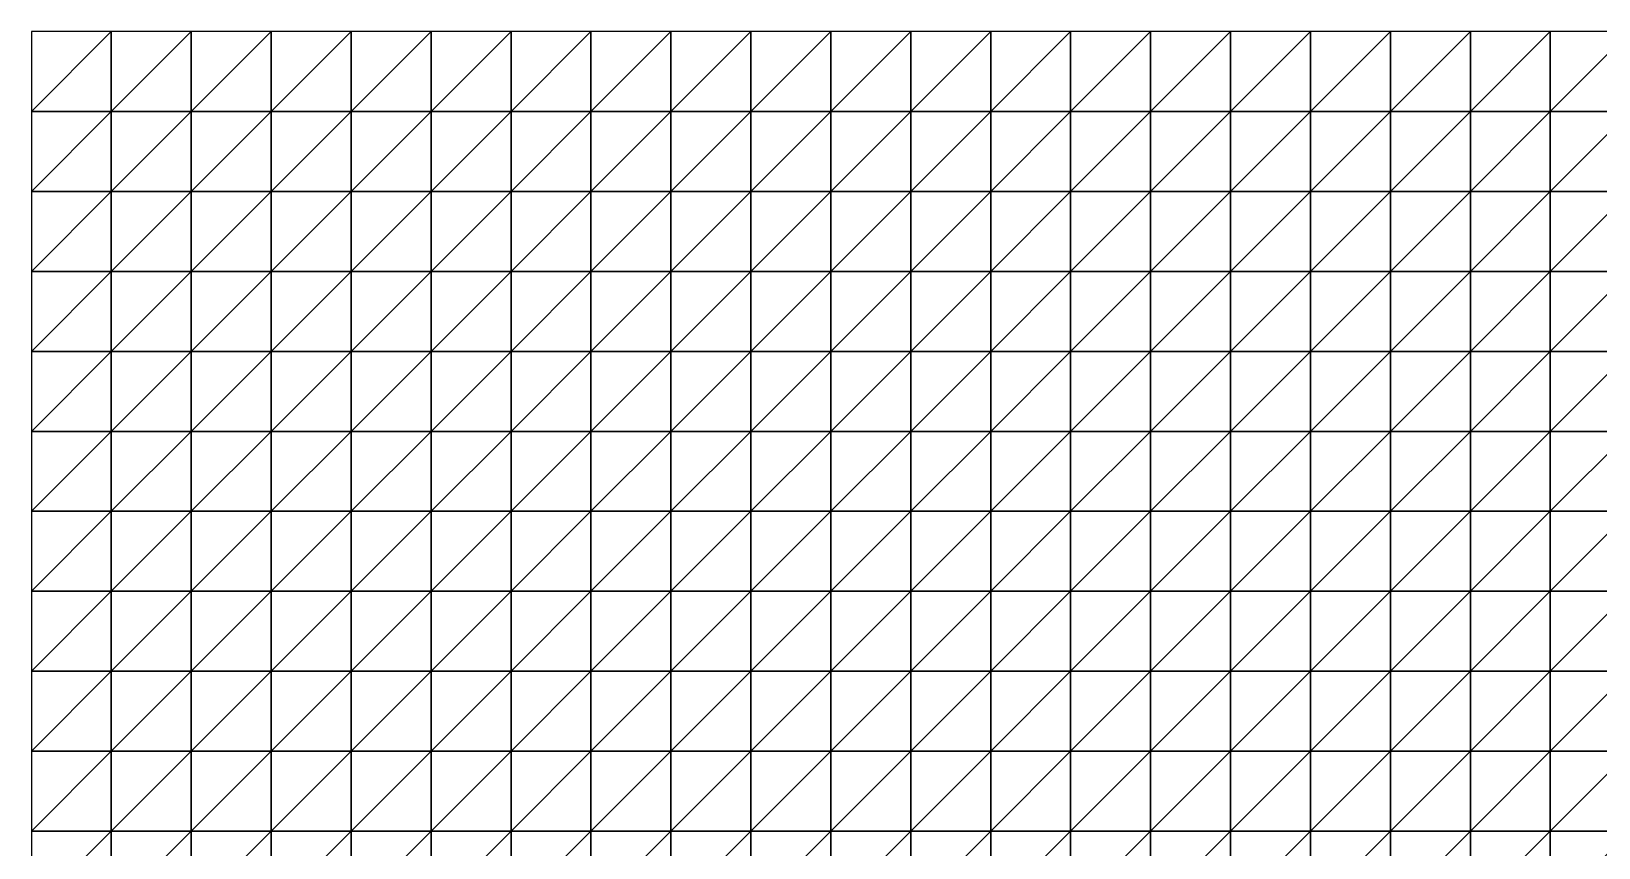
# Model space of a CAD drawing. Header units: metres. Extents: x 351000 to 353000, y 7455000 to 7457000.
# Drawn here: x 351000 to 351490.1, y 7456744.9 to 7457000 of the extents above; entities that cross this region are included whole.
import ezdxf

# ---------------------------------------------------------------- set-up
doc = ezdxf.new("R2010")
doc.units = ezdxf.units.M

msp = doc.modelspace()

# ---------------------------------------------------------------- linework, layer by layer
at = {"layer": 'TOPOGRAPHY'}
for points in [[(351000, 7456975, 1190.9), (351025, 7456975, 1192.73), (351025, 7457000, 1196.46)], [(351000, 7456975, 1190.9), (351025, 7457000, 1196.46), (351000, 7457000, 1193.87)], [(351025, 7456975, 1192.73), (351050, 7456975, 1195.11), (351050, 7457000, 1199.41)], [(351025, 7456975, 1192.73), (351050, 7457000, 1199.41), (351025, 7457000, 1196.46)], [(351050, 7456975, 1195.11), (351075, 7456975, 1197.91), (351075, 7457000, 1202.51)], [(351050, 7456975, 1195.11), (351075, 7457000, 1202.51), (351050, 7457000, 1199.41)], [(351075, 7456975, 1197.91), (351100, 7456975, 1200.98), (351100, 7457000, 1205.57)], [(351075, 7456975, 1197.91), (351100, 7457000, 1205.57), (351075, 7457000, 1202.51)], [(351100, 7456975, 1200.98), (351125, 7456975, 1204.13), (351125, 7457000, 1208.35)], [(351100, 7456975, 1200.98), (351125, 7457000, 1208.35), (351100, 7457000, 1205.57)], [(351125, 7456975, 1204.13), (351150, 7456975, 1207.14), (351150, 7457000, 1210.68)], [(351125, 7456975, 1204.13), (351150, 7457000, 1210.68), (351125, 7457000, 1208.35)], [(351150, 7456975, 1207.14), (351175, 7456975, 1209.83), (351175, 7457000, 1212.42)], [(351150, 7456975, 1207.14), (351175, 7457000, 1212.42), (351150, 7457000, 1210.68)], [(351175, 7456975, 1209.83), (351200, 7456975, 1212.05), (351200, 7457000, 1213.47)], [(351175, 7456975, 1209.83), (351200, 7457000, 1213.47), (351175, 7457000, 1212.42)], [(351200, 7456975, 1212.05), (351225, 7456975, 1213.7), (351225, 7457000, 1213.84)], [(351200, 7456975, 1212.05), (351225, 7457000, 1213.84), (351200, 7457000, 1213.47)], [(351225, 7456975, 1213.7), (351250, 7456975, 1214.73), (351250, 7457000, 1213.6)], [(351225, 7456975, 1213.7), (351250, 7457000, 1213.6), (351225, 7457000, 1213.84)], [(351250, 7456975, 1214.73), (351275, 7456975, 1215.17), (351275, 7457000, 1212.88)], [(351250, 7456975, 1214.73), (351275, 7457000, 1212.88), (351250, 7457000, 1213.6)], [(351275, 7456975, 1215.17), (351300, 7456975, 1215.12), (351300, 7457000, 1211.87)], [(351275, 7456975, 1215.17), (351300, 7457000, 1211.87), (351275, 7457000, 1212.88)], [(351300, 7456975, 1215.12), (351325, 7456975, 1214.73), (351325, 7457000, 1210.81)], [(351300, 7456975, 1215.12), (351325, 7457000, 1210.81), (351300, 7457000, 1211.87)], [(351325, 7456975, 1214.73), (351350, 7456975, 1214.17), (351350, 7457000, 1209.9)], [(351325, 7456975, 1214.73), (351350, 7457000, 1209.9), (351325, 7457000, 1210.81)], [(351350, 7456975, 1214.17), (351375, 7456975, 1213.64), (351375, 7457000, 1209.37)], [(351350, 7456975, 1214.17), (351375, 7457000, 1209.37), (351350, 7457000, 1209.9)], [(351375, 7456975, 1213.64), (351400, 7456975, 1213.32), (351400, 7457000, 1209.39)], [(351375, 7456975, 1213.64), (351400, 7457000, 1209.39), (351375, 7457000, 1209.37)], [(351400, 7456975, 1213.32), (351425, 7456975, 1213.35), (351425, 7457000, 1210.04)], [(351400, 7456975, 1213.32), (351425, 7457000, 1210.04), (351400, 7457000, 1209.39)], [(351425, 7456975, 1213.35), (351450, 7456975, 1213.85), (351450, 7457000, 1211.36)], [(351425, 7456975, 1213.35), (351450, 7457000, 1211.36), (351425, 7457000, 1210.04)], [(351450, 7456975, 1213.85), (351475, 7456975, 1214.84), (351475, 7457000, 1213.29)], [(351450, 7456975, 1213.85), (351475, 7457000, 1213.29), (351450, 7457000, 1211.36)], [(351475, 7456975, 1214.84), (351500, 7456975, 1216.29), (351500, 7457000, 1215.72)], [(351475, 7456975, 1214.84), (351500, 7457000, 1215.72), (351475, 7457000, 1213.29)], [(351000, 7456950, 1188.83), (351025, 7456950, 1190.12), (351025, 7456975, 1192.73)], [(351000, 7456950, 1188.83), (351025, 7456975, 1192.73), (351000, 7456975, 1190.9)], [(351025, 7456950, 1190.12), (351050, 7456950, 1192.07), (351050, 7456975, 1195.11)], [(351025, 7456950, 1190.12), (351050, 7456975, 1195.11), (351025, 7456975, 1192.73)], [(351050, 7456950, 1192.07), (351075, 7456950, 1194.66), (351075, 7456975, 1197.91)], [(351050, 7456950, 1192.07), (351075, 7456975, 1197.91), (351050, 7456975, 1195.11)], [(351075, 7456950, 1194.66), (351100, 7456950, 1197.77), (351100, 7456975, 1200.98)], [(351075, 7456950, 1194.66), (351100, 7456975, 1200.98), (351075, 7456975, 1197.91)], [(351100, 7456950, 1197.77), (351125, 7456950, 1201.24), (351125, 7456975, 1204.13)], [(351100, 7456950, 1197.77), (351125, 7456975, 1204.13), (351100, 7456975, 1200.98)], [(351125, 7456950, 1201.24), (351150, 7456950, 1204.85), (351150, 7456975, 1207.14)], [(351125, 7456950, 1201.24), (351150, 7456975, 1207.14), (351125, 7456975, 1204.13)], [(351150, 7456950, 1204.85), (351175, 7456950, 1208.4), (351175, 7456975, 1209.83)], [(351150, 7456950, 1204.85), (351175, 7456975, 1209.83), (351150, 7456975, 1207.14)], [(351175, 7456950, 1208.4), (351200, 7456950, 1211.66), (351200, 7456975, 1212.05)], [(351175, 7456950, 1208.4), (351200, 7456975, 1212.05), (351175, 7456975, 1209.83)], [(351200, 7456950, 1211.66), (351225, 7456950, 1214.44), (351225, 7456975, 1213.7)], [(351200, 7456950, 1211.66), (351225, 7456975, 1213.7), (351200, 7456975, 1212.05)], [(351225, 7456950, 1214.44), (351250, 7456950, 1216.62), (351250, 7456975, 1214.73)], [(351225, 7456950, 1214.44), (351250, 7456975, 1214.73), (351225, 7456975, 1213.7)], [(351250, 7456950, 1216.62), (351275, 7456950, 1218.11), (351275, 7456975, 1215.17)], [(351250, 7456950, 1216.62), (351275, 7456975, 1215.17), (351250, 7456975, 1214.73)], [(351275, 7456950, 1218.11), (351300, 7456950, 1218.92), (351300, 7456975, 1215.12)], [(351275, 7456950, 1218.11), (351300, 7456975, 1215.12), (351275, 7456975, 1215.17)], [(351300, 7456950, 1218.92), (351325, 7456950, 1219.11), (351325, 7456975, 1214.73)], [(351300, 7456950, 1218.92), (351325, 7456975, 1214.73), (351300, 7456975, 1215.12)], [(351325, 7456950, 1219.11), (351350, 7456950, 1218.81), (351350, 7456975, 1214.17)], [(351325, 7456950, 1219.11), (351350, 7456975, 1214.17), (351325, 7456975, 1214.73)], [(351350, 7456950, 1218.81), (351375, 7456950, 1218.19), (351375, 7456975, 1213.64)], [(351350, 7456950, 1218.81), (351375, 7456975, 1213.64), (351350, 7456975, 1214.17)], [(351375, 7456950, 1218.19), (351400, 7456950, 1217.44), (351400, 7456975, 1213.32)], [(351375, 7456950, 1218.19), (351400, 7456975, 1213.32), (351375, 7456975, 1213.64)], [(351400, 7456950, 1217.44), (351425, 7456950, 1216.76), (351425, 7456975, 1213.35)], [(351400, 7456950, 1217.44), (351425, 7456975, 1213.35), (351400, 7456975, 1213.32)], [(351425, 7456950, 1216.76), (351450, 7456950, 1216.31), (351450, 7456975, 1213.85)], [(351425, 7456950, 1216.76), (351450, 7456975, 1213.85), (351425, 7456975, 1213.35)], [(351450, 7456950, 1216.31), (351475, 7456950, 1216.23), (351475, 7456975, 1214.84)], [(351450, 7456950, 1216.31), (351475, 7456975, 1214.84), (351450, 7456975, 1213.85)], [(351475, 7456950, 1216.23), (351500, 7456950, 1216.58), (351500, 7456975, 1216.29)], [(351475, 7456950, 1216.23), (351500, 7456975, 1216.29), (351475, 7456975, 1214.84)], [(351000, 7456925, 1188.29), (351025, 7456925, 1189.31), (351025, 7456950, 1190.12)], [(351000, 7456925, 1188.29), (351025, 7456950, 1190.12), (351000, 7456950, 1188.83)], [(351025, 7456925, 1189.31), (351050, 7456925, 1191.03), (351050, 7456950, 1192.07)], [(351025, 7456925, 1189.31), (351050, 7456950, 1192.07), (351025, 7456950, 1190.12)], [(351050, 7456925, 1191.03), (351075, 7456925, 1193.48), (351075, 7456950, 1194.66)], [(351050, 7456925, 1191.03), (351075, 7456950, 1194.66), (351050, 7456950, 1192.07)], [(351075, 7456925, 1193.48), (351100, 7456925, 1196.6), (351100, 7456950, 1197.77)], [(351075, 7456925, 1193.48), (351100, 7456950, 1197.77), (351075, 7456950, 1194.66)], [(351100, 7456925, 1196.6), (351125, 7456925, 1200.25), (351125, 7456950, 1201.24)], [(351100, 7456925, 1196.6), (351125, 7456950, 1201.24), (351100, 7456950, 1197.77)], [(351125, 7456925, 1200.25), (351150, 7456925, 1204.25), (351150, 7456950, 1204.85)], [(351125, 7456925, 1200.25), (351150, 7456950, 1204.85), (351125, 7456950, 1201.24)], [(351150, 7456925, 1204.25), (351175, 7456925, 1208.35), (351175, 7456950, 1208.4)], [(351150, 7456925, 1204.25), (351175, 7456950, 1208.4), (351150, 7456950, 1204.85)], [(351175, 7456925, 1208.35), (351200, 7456925, 1212.32), (351200, 7456950, 1211.66)], [(351175, 7456925, 1208.35), (351200, 7456950, 1211.66), (351175, 7456950, 1208.4)], [(351200, 7456925, 1212.32), (351225, 7456925, 1215.89), (351225, 7456950, 1214.44)], [(351200, 7456925, 1212.32), (351225, 7456950, 1214.44), (351200, 7456950, 1211.66)], [(351225, 7456925, 1215.89), (351250, 7456925, 1218.88), (351250, 7456950, 1216.62)], [(351225, 7456925, 1215.89), (351250, 7456950, 1216.62), (351225, 7456950, 1214.44)], [(351250, 7456925, 1218.88), (351275, 7456925, 1221.12), (351275, 7456950, 1218.11)], [(351250, 7456925, 1218.88), (351275, 7456950, 1218.11), (351250, 7456950, 1216.62)], [(351275, 7456925, 1221.12), (351300, 7456925, 1222.55), (351300, 7456950, 1218.92)], [(351275, 7456925, 1221.12), (351300, 7456950, 1218.92), (351275, 7456950, 1218.11)], [(351300, 7456925, 1222.55), (351325, 7456925, 1223.14), (351325, 7456950, 1219.11)], [(351300, 7456925, 1222.55), (351325, 7456950, 1219.11), (351300, 7456950, 1218.92)], [(351325, 7456925, 1223.14), (351350, 7456925, 1222.99), (351350, 7456950, 1218.81)], [(351325, 7456925, 1223.14), (351350, 7456950, 1218.81), (351325, 7456950, 1219.11)], [(351350, 7456925, 1222.99), (351375, 7456925, 1222.24), (351375, 7456950, 1218.19)], [(351350, 7456925, 1222.99), (351375, 7456950, 1218.19), (351350, 7456950, 1218.81)], [(351375, 7456925, 1222.24), (351400, 7456925, 1221.07), (351400, 7456950, 1217.44)], [(351375, 7456925, 1222.24), (351400, 7456950, 1217.44), (351375, 7456950, 1218.19)], [(351400, 7456925, 1221.07), (351425, 7456925, 1219.72), (351425, 7456950, 1216.76)], [(351400, 7456925, 1221.07), (351425, 7456950, 1216.76), (351400, 7456950, 1217.44)], [(351425, 7456925, 1219.72), (351450, 7456925, 1218.4), (351450, 7456950, 1216.31)], [(351425, 7456925, 1219.72), (351450, 7456950, 1216.31), (351425, 7456950, 1216.76)], [(351450, 7456925, 1218.4), (351475, 7456925, 1217.32), (351475, 7456950, 1216.23)], [(351450, 7456925, 1218.4), (351475, 7456950, 1216.23), (351450, 7456950, 1216.31)], [(351475, 7456925, 1217.32), (351500, 7456925, 1216.64), (351500, 7456950, 1216.58)], [(351475, 7456925, 1217.32), (351500, 7456950, 1216.58), (351475, 7456950, 1216.23)], [(351000, 7456900, 1189.74), (351025, 7456900, 1190.77), (351025, 7456925, 1189.31)], [(351000, 7456900, 1189.74), (351025, 7456925, 1189.31), (351000, 7456925, 1188.29)], [(351025, 7456900, 1190.77), (351050, 7456900, 1192.42), (351050, 7456925, 1191.03)], [(351025, 7456900, 1190.77), (351050, 7456925, 1191.03), (351025, 7456925, 1189.31)], [(351050, 7456900, 1192.42), (351075, 7456900, 1194.75), (351075, 7456925, 1193.48)], [(351050, 7456900, 1192.42), (351075, 7456925, 1193.48), (351050, 7456925, 1191.03)], [(351075, 7456900, 1194.75), (351100, 7456900, 1197.76), (351100, 7456925, 1196.6)], [(351075, 7456900, 1194.75), (351100, 7456925, 1196.6), (351075, 7456925, 1193.48)], [(351100, 7456900, 1197.76), (351125, 7456900, 1201.35), (351125, 7456925, 1200.25)], [(351100, 7456900, 1197.76), (351125, 7456925, 1200.25), (351100, 7456925, 1196.6)], [(351125, 7456900, 1201.35), (351150, 7456900, 1205.36), (351150, 7456925, 1204.25)], [(351125, 7456900, 1201.35), (351150, 7456925, 1204.25), (351125, 7456925, 1200.25)], [(351150, 7456900, 1205.36), (351175, 7456900, 1209.58), (351175, 7456925, 1208.35)], [(351150, 7456900, 1205.36), (351175, 7456925, 1208.35), (351150, 7456925, 1204.25)], [(351175, 7456900, 1209.58), (351200, 7456900, 1213.76), (351200, 7456925, 1212.32)], [(351175, 7456900, 1209.58), (351200, 7456925, 1212.32), (351175, 7456925, 1208.35)], [(351200, 7456900, 1213.76), (351225, 7456900, 1217.64), (351225, 7456925, 1215.89)], [(351200, 7456900, 1213.76), (351225, 7456925, 1215.89), (351200, 7456925, 1212.32)], [(351225, 7456900, 1217.64), (351250, 7456900, 1220.98), (351250, 7456925, 1218.88)], [(351225, 7456900, 1217.64), (351250, 7456925, 1218.88), (351225, 7456925, 1215.89)], [(351250, 7456900, 1220.98), (351275, 7456900, 1223.59), (351275, 7456925, 1221.12)], [(351250, 7456900, 1220.98), (351275, 7456925, 1221.12), (351250, 7456925, 1218.88)], [(351275, 7456900, 1223.59), (351300, 7456900, 1225.33), (351300, 7456925, 1222.55)], [(351275, 7456900, 1223.59), (351300, 7456925, 1222.55), (351275, 7456925, 1221.12)], [(351300, 7456900, 1225.33), (351325, 7456900, 1226.14), (351325, 7456925, 1223.14)], [(351300, 7456900, 1225.33), (351325, 7456925, 1223.14), (351300, 7456925, 1222.55)], [(351325, 7456900, 1226.14), (351350, 7456900, 1226.07), (351350, 7456925, 1222.99)], [(351325, 7456900, 1226.14), (351350, 7456925, 1222.99), (351325, 7456925, 1223.14)], [(351350, 7456900, 1226.07), (351375, 7456900, 1225.21), (351375, 7456925, 1222.24)], [(351350, 7456900, 1226.07), (351375, 7456925, 1222.24), (351350, 7456925, 1222.99)], [(351375, 7456900, 1225.21), (351400, 7456900, 1223.75), (351400, 7456925, 1221.07)], [(351375, 7456900, 1225.21), (351400, 7456925, 1221.07), (351375, 7456925, 1222.24)], [(351400, 7456900, 1223.75), (351425, 7456900, 1221.93), (351425, 7456925, 1219.72)], [(351400, 7456900, 1223.75), (351425, 7456925, 1219.72), (351400, 7456925, 1221.07)], [(351425, 7456900, 1221.93), (351450, 7456900, 1219.98), (351450, 7456925, 1218.4)], [(351425, 7456900, 1221.93), (351450, 7456925, 1218.4), (351425, 7456925, 1219.72)], [(351450, 7456900, 1219.98), (351475, 7456900, 1218.17), (351475, 7456925, 1217.32)], [(351450, 7456900, 1219.98), (351475, 7456925, 1217.32), (351450, 7456925, 1218.4)], [(351475, 7456900, 1218.17), (351500, 7456900, 1216.72), (351500, 7456925, 1216.64)], [(351475, 7456900, 1218.17), (351500, 7456925, 1216.64), (351475, 7456925, 1217.32)], [(351000, 7456875, 1193.33), (351025, 7456875, 1194.59), (351025, 7456900, 1190.77)], [(351000, 7456875, 1193.33), (351025, 7456900, 1190.77), (351000, 7456900, 1189.74)], [(351025, 7456875, 1194.59), (351050, 7456875, 1196.25), (351050, 7456900, 1192.42)], [(351025, 7456875, 1194.59), (351050, 7456900, 1192.42), (351025, 7456900, 1190.77)], [(351050, 7456875, 1196.25), (351075, 7456875, 1198.42), (351075, 7456900, 1194.75)], [(351050, 7456875, 1196.25), (351075, 7456900, 1194.75), (351050, 7456900, 1192.42)], [(351075, 7456875, 1198.42), (351100, 7456875, 1201.11), (351100, 7456900, 1197.76)], [(351075, 7456875, 1198.42), (351100, 7456900, 1197.76), (351075, 7456900, 1194.75)], [(351100, 7456875, 1201.11), (351125, 7456875, 1204.3), (351125, 7456900, 1201.35)], [(351100, 7456875, 1201.11), (351125, 7456900, 1201.35), (351100, 7456900, 1197.76)], [(351125, 7456875, 1204.3), (351150, 7456875, 1207.89), (351150, 7456900, 1205.36)], [(351125, 7456875, 1204.3), (351150, 7456900, 1205.36), (351125, 7456900, 1201.35)], [(351150, 7456875, 1207.89), (351175, 7456875, 1211.71), (351175, 7456900, 1209.58)], [(351150, 7456875, 1207.89), (351175, 7456900, 1209.58), (351150, 7456900, 1205.36)], [(351175, 7456875, 1211.71), (351200, 7456875, 1215.56), (351200, 7456900, 1213.76)], [(351175, 7456875, 1211.71), (351200, 7456900, 1213.76), (351175, 7456900, 1209.58)], [(351200, 7456875, 1215.56), (351225, 7456875, 1219.2), (351225, 7456900, 1217.64)], [(351200, 7456875, 1215.56), (351225, 7456900, 1217.64), (351200, 7456900, 1213.76)], [(351225, 7456875, 1219.2), (351250, 7456875, 1222.42), (351250, 7456900, 1220.98)], [(351225, 7456875, 1219.2), (351250, 7456900, 1220.98), (351225, 7456900, 1217.64)], [(351250, 7456875, 1222.42), (351275, 7456875, 1224.99), (351275, 7456900, 1223.59)], [(351250, 7456875, 1222.42), (351275, 7456900, 1223.59), (351250, 7456900, 1220.98)], [(351275, 7456875, 1224.99), (351300, 7456875, 1226.76), (351300, 7456900, 1225.33)], [(351275, 7456875, 1224.99), (351300, 7456900, 1225.33), (351275, 7456900, 1223.59)], [(351300, 7456875, 1226.76), (351325, 7456875, 1227.65), (351325, 7456900, 1226.14)], [(351300, 7456875, 1226.76), (351325, 7456900, 1226.14), (351300, 7456900, 1225.33)], [(351325, 7456875, 1227.65), (351350, 7456875, 1227.65), (351350, 7456900, 1226.07)], [(351325, 7456875, 1227.65), (351350, 7456900, 1226.07), (351325, 7456900, 1226.14)], [(351350, 7456875, 1227.65), (351375, 7456875, 1226.82), (351375, 7456900, 1225.21)], [(351350, 7456875, 1227.65), (351375, 7456900, 1225.21), (351350, 7456900, 1226.07)], [(351375, 7456875, 1226.82), (351400, 7456875, 1225.32), (351400, 7456900, 1223.75)], [(351375, 7456875, 1226.82), (351400, 7456900, 1223.75), (351375, 7456900, 1225.21)], [(351400, 7456875, 1225.32), (351425, 7456875, 1223.35), (351425, 7456900, 1221.93)], [(351400, 7456875, 1225.32), (351425, 7456900, 1221.93), (351400, 7456900, 1223.75)], [(351425, 7456875, 1223.35), (351450, 7456875, 1221.17), (351450, 7456900, 1219.98)], [(351425, 7456875, 1223.35), (351450, 7456900, 1219.98), (351425, 7456900, 1221.93)], [(351450, 7456875, 1221.17), (351475, 7456875, 1219.02), (351475, 7456900, 1218.17)], [(351450, 7456875, 1221.17), (351475, 7456900, 1218.17), (351450, 7456900, 1219.98)], [(351475, 7456875, 1219.02), (351500, 7456875, 1217.17), (351500, 7456900, 1216.72)], [(351475, 7456875, 1219.02), (351500, 7456900, 1216.72), (351475, 7456900, 1218.17)], [(351000, 7456850, 1198.87), (351025, 7456850, 1200.44), (351025, 7456875, 1194.59)], [(351000, 7456850, 1198.87), (351025, 7456875, 1194.59), (351000, 7456875, 1193.33)], [(351025, 7456850, 1200.44), (351050, 7456850, 1202.1), (351050, 7456875, 1196.25)], [(351025, 7456850, 1200.44), (351050, 7456875, 1196.25), (351025, 7456875, 1194.59)], [(351050, 7456850, 1202.1), (351075, 7456850, 1203.96), (351075, 7456875, 1198.42)], [(351050, 7456850, 1202.1), (351075, 7456875, 1198.42), (351050, 7456875, 1196.25)], [(351075, 7456850, 1203.96), (351100, 7456850, 1206.09), (351100, 7456875, 1201.11)], [(351075, 7456850, 1203.96), (351100, 7456875, 1201.11), (351075, 7456875, 1198.42)], [(351100, 7456850, 1206.09), (351125, 7456850, 1208.54), (351125, 7456875, 1204.3)], [(351100, 7456850, 1206.09), (351125, 7456875, 1204.3), (351100, 7456875, 1201.11)], [(351125, 7456850, 1208.54), (351150, 7456850, 1211.27), (351150, 7456875, 1207.89)], [(351125, 7456850, 1208.54), (351150, 7456875, 1207.89), (351125, 7456875, 1204.3)], [(351150, 7456850, 1211.27), (351175, 7456850, 1214.21), (351175, 7456875, 1211.71)], [(351150, 7456850, 1211.27), (351175, 7456875, 1211.71), (351150, 7456875, 1207.89)], [(351175, 7456850, 1214.21), (351200, 7456850, 1217.24), (351200, 7456875, 1215.56)], [(351175, 7456850, 1214.21), (351200, 7456875, 1215.56), (351175, 7456875, 1211.71)], [(351200, 7456850, 1217.24), (351225, 7456850, 1220.17), (351225, 7456875, 1219.2)], [(351200, 7456850, 1217.24), (351225, 7456875, 1219.2), (351200, 7456875, 1215.56)], [(351225, 7456850, 1220.17), (351250, 7456850, 1222.84), (351250, 7456875, 1222.42)], [(351225, 7456850, 1220.17), (351250, 7456875, 1222.42), (351225, 7456875, 1219.2)], [(351250, 7456850, 1222.84), (351275, 7456850, 1225.07), (351275, 7456875, 1224.99)], [(351250, 7456850, 1222.84), (351275, 7456875, 1224.99), (351250, 7456875, 1222.42)], [(351275, 7456850, 1225.07), (351300, 7456850, 1226.68), (351300, 7456875, 1226.76)], [(351275, 7456850, 1225.07), (351300, 7456875, 1226.76), (351275, 7456875, 1224.99)], [(351300, 7456850, 1226.68), (351325, 7456850, 1227.59), (351325, 7456875, 1227.65)], [(351300, 7456850, 1226.68), (351325, 7456875, 1227.65), (351300, 7456875, 1226.76)], [(351325, 7456850, 1227.59), (351350, 7456850, 1227.74), (351350, 7456875, 1227.65)], [(351325, 7456850, 1227.59), (351350, 7456875, 1227.65), (351325, 7456875, 1227.65)], [(351350, 7456850, 1227.74), (351375, 7456850, 1227.15), (351375, 7456875, 1226.82)], [(351350, 7456850, 1227.74), (351375, 7456875, 1226.82), (351350, 7456875, 1227.65)], [(351375, 7456850, 1227.15), (351400, 7456850, 1225.92), (351400, 7456875, 1225.32)], [(351375, 7456850, 1227.15), (351400, 7456875, 1225.32), (351375, 7456875, 1226.82)], [(351400, 7456850, 1225.92), (351425, 7456850, 1224.21), (351425, 7456875, 1223.35)], [(351400, 7456850, 1225.92), (351425, 7456875, 1223.35), (351400, 7456875, 1225.32)], [(351425, 7456850, 1224.21), (351450, 7456850, 1222.21), (351450, 7456875, 1221.17)], [(351425, 7456850, 1224.21), (351450, 7456875, 1221.17), (351425, 7456875, 1223.35)], [(351450, 7456850, 1222.21), (351475, 7456850, 1220.17), (351475, 7456875, 1219.02)], [(351450, 7456850, 1222.21), (351475, 7456875, 1219.02), (351450, 7456875, 1221.17)], [(351475, 7456850, 1220.17), (351500, 7456850, 1218.31), (351500, 7456875, 1217.17)], [(351475, 7456850, 1220.17), (351500, 7456875, 1217.17), (351475, 7456875, 1219.02)], [(351000, 7456825, 1205.74), (351025, 7456825, 1207.59), (351025, 7456850, 1200.44)], [(351000, 7456825, 1205.74), (351025, 7456850, 1200.44), (351000, 7456850, 1198.87)], [(351025, 7456825, 1207.59), (351050, 7456825, 1209.15), (351050, 7456850, 1202.1)], [(351025, 7456825, 1207.59), (351050, 7456850, 1202.1), (351025, 7456850, 1200.44)], [(351050, 7456825, 1209.15), (351075, 7456825, 1210.55), (351075, 7456850, 1203.96)], [(351050, 7456825, 1209.15), (351075, 7456850, 1203.96), (351050, 7456850, 1202.1)], [(351075, 7456825, 1210.55), (351100, 7456825, 1211.9), (351100, 7456850, 1206.09)], [(351075, 7456825, 1210.55), (351100, 7456850, 1206.09), (351075, 7456850, 1203.96)], [(351100, 7456825, 1211.9), (351125, 7456825, 1213.32), (351125, 7456850, 1208.54)], [(351100, 7456825, 1211.9), (351125, 7456850, 1208.54), (351100, 7456850, 1206.09)], [(351125, 7456825, 1213.32), (351150, 7456825, 1214.88), (351150, 7456850, 1211.27)], [(351125, 7456825, 1213.32), (351150, 7456850, 1211.27), (351125, 7456850, 1208.54)], [(351150, 7456825, 1214.88), (351175, 7456825, 1216.6), (351175, 7456850, 1214.21)], [(351150, 7456825, 1214.88), (351175, 7456850, 1214.21), (351150, 7456850, 1211.27)], [(351175, 7456825, 1216.6), (351200, 7456825, 1218.45), (351200, 7456850, 1217.24)], [(351175, 7456825, 1216.6), (351200, 7456850, 1217.24), (351175, 7456850, 1214.21)], [(351200, 7456825, 1218.45), (351225, 7456825, 1220.36), (351225, 7456850, 1220.17)], [(351200, 7456825, 1218.45), (351225, 7456850, 1220.17), (351200, 7456850, 1217.24)], [(351225, 7456825, 1220.36), (351250, 7456825, 1222.23), (351250, 7456850, 1222.84)], [(351225, 7456825, 1220.36), (351250, 7456850, 1222.84), (351225, 7456850, 1220.17)], [(351250, 7456825, 1222.23), (351275, 7456825, 1223.92), (351275, 7456850, 1225.07)], [(351250, 7456825, 1222.23), (351275, 7456850, 1225.07), (351250, 7456850, 1222.84)], [(351275, 7456825, 1223.92), (351300, 7456825, 1225.29), (351300, 7456850, 1226.68)], [(351275, 7456825, 1223.92), (351300, 7456850, 1226.68), (351275, 7456850, 1225.07)], [(351300, 7456825, 1225.29), (351325, 7456825, 1226.24), (351325, 7456850, 1227.59)], [(351300, 7456825, 1225.29), (351325, 7456850, 1227.59), (351300, 7456850, 1226.68)], [(351325, 7456825, 1226.24), (351350, 7456825, 1226.67), (351350, 7456850, 1227.74)], [(351325, 7456825, 1226.24), (351350, 7456850, 1227.74), (351325, 7456850, 1227.59)], [(351350, 7456825, 1226.67), (351375, 7456825, 1226.56), (351375, 7456850, 1227.15)], [(351350, 7456825, 1226.67), (351375, 7456850, 1227.15), (351350, 7456850, 1227.74)], [(351375, 7456825, 1226.56), (351400, 7456825, 1225.91), (351400, 7456850, 1225.92)], [(351375, 7456825, 1226.56), (351400, 7456850, 1225.92), (351375, 7456850, 1227.15)], [(351400, 7456825, 1225.91), (351425, 7456825, 1224.82), (351425, 7456850, 1224.21)], [(351400, 7456825, 1225.91), (351425, 7456850, 1224.21), (351400, 7456850, 1225.92)], [(351425, 7456825, 1224.82), (351450, 7456825, 1223.4), (351450, 7456850, 1222.21)], [(351425, 7456825, 1224.82), (351450, 7456850, 1222.21), (351425, 7456850, 1224.21)], [(351450, 7456825, 1223.4), (351475, 7456825, 1221.83), (351475, 7456850, 1220.17)], [(351450, 7456825, 1223.4), (351475, 7456850, 1220.17), (351450, 7456850, 1222.21)], [(351475, 7456825, 1221.83), (351500, 7456825, 1220.29), (351500, 7456850, 1218.31)], [(351475, 7456825, 1221.83), (351500, 7456850, 1218.31), (351475, 7456850, 1220.17)], [(351000, 7456800, 1213.05), (351025, 7456800, 1215.06), (351025, 7456825, 1207.59)], [(351000, 7456800, 1213.05), (351025, 7456825, 1207.59), (351000, 7456825, 1205.74)], [(351025, 7456800, 1215.06), (351050, 7456800, 1216.41), (351050, 7456825, 1209.15)], [(351025, 7456800, 1215.06), (351050, 7456825, 1209.15), (351025, 7456825, 1207.59)], [(351050, 7456800, 1216.41), (351075, 7456800, 1217.22), (351075, 7456825, 1210.55)], [(351050, 7456800, 1216.41), (351075, 7456825, 1210.55), (351050, 7456825, 1209.15)], [(351075, 7456800, 1217.22), (351100, 7456800, 1217.68), (351100, 7456825, 1211.9)], [(351075, 7456800, 1217.22), (351100, 7456825, 1211.9), (351075, 7456825, 1210.55)], [(351100, 7456800, 1217.68), (351125, 7456800, 1217.94), (351125, 7456825, 1213.32)], [(351100, 7456800, 1217.68), (351125, 7456825, 1213.32), (351100, 7456825, 1211.9)], [(351125, 7456800, 1217.94), (351150, 7456800, 1218.18), (351150, 7456825, 1214.88)], [(351125, 7456800, 1217.94), (351150, 7456825, 1214.88), (351125, 7456825, 1213.32)], [(351150, 7456800, 1218.18), (351175, 7456800, 1218.53), (351175, 7456825, 1216.6)], [(351150, 7456800, 1218.18), (351175, 7456825, 1216.6), (351150, 7456825, 1214.88)], [(351175, 7456800, 1218.53), (351200, 7456800, 1219.08), (351200, 7456825, 1218.45)], [(351175, 7456800, 1218.53), (351200, 7456825, 1218.45), (351175, 7456825, 1216.6)], [(351200, 7456800, 1219.08), (351225, 7456800, 1219.85), (351225, 7456825, 1220.36)], [(351200, 7456800, 1219.08), (351225, 7456825, 1220.36), (351200, 7456825, 1218.45)], [(351225, 7456800, 1219.85), (351250, 7456800, 1220.84), (351250, 7456825, 1222.23)], [(351225, 7456800, 1219.85), (351250, 7456825, 1222.23), (351225, 7456825, 1220.36)], [(351250, 7456800, 1220.84), (351275, 7456800, 1221.95), (351275, 7456825, 1223.92)], [(351250, 7456800, 1220.84), (351275, 7456825, 1223.92), (351250, 7456825, 1222.23)], [(351275, 7456800, 1221.95), (351300, 7456800, 1223.1), (351300, 7456825, 1225.29)], [(351275, 7456800, 1221.95), (351300, 7456825, 1225.29), (351275, 7456825, 1223.92)], [(351300, 7456800, 1223.1), (351325, 7456800, 1224.16), (351325, 7456825, 1226.24)], [(351300, 7456800, 1223.1), (351325, 7456825, 1226.24), (351300, 7456825, 1225.29)], [(351325, 7456800, 1224.16), (351350, 7456800, 1225.01), (351350, 7456825, 1226.67)], [(351325, 7456800, 1224.16), (351350, 7456825, 1226.67), (351325, 7456825, 1226.24)], [(351350, 7456800, 1225.01), (351375, 7456800, 1225.55), (351375, 7456825, 1226.56)], [(351350, 7456800, 1225.01), (351375, 7456825, 1226.56), (351350, 7456825, 1226.67)], [(351375, 7456800, 1225.55), (351400, 7456800, 1225.72), (351400, 7456825, 1225.91)], [(351375, 7456800, 1225.55), (351400, 7456825, 1225.91), (351375, 7456825, 1226.56)], [(351400, 7456800, 1225.72), (351425, 7456800, 1225.51), (351425, 7456825, 1224.82)], [(351400, 7456800, 1225.72), (351425, 7456825, 1224.82), (351400, 7456825, 1225.91)], [(351425, 7456800, 1225.51), (351450, 7456800, 1224.94), (351450, 7456825, 1223.4)], [(351425, 7456800, 1225.51), (351450, 7456825, 1223.4), (351425, 7456825, 1224.82)], [(351450, 7456800, 1224.94), (351475, 7456800, 1224.09), (351475, 7456825, 1221.83)], [(351450, 7456800, 1224.94), (351475, 7456825, 1221.83), (351450, 7456825, 1223.4)], [(351475, 7456800, 1224.09), (351500, 7456800, 1223.08), (351500, 7456825, 1220.29)], [(351475, 7456800, 1224.09), (351500, 7456825, 1220.29), (351475, 7456825, 1221.83)], [(351000, 7456775, 1219.82), (351025, 7456775, 1221.84), (351025, 7456800, 1215.06)], [(351000, 7456775, 1219.82), (351025, 7456800, 1215.06), (351000, 7456800, 1213.05)], [(351025, 7456775, 1221.84), (351050, 7456775, 1222.89), (351050, 7456800, 1216.41)], [(351025, 7456775, 1221.84), (351050, 7456800, 1216.41), (351025, 7456800, 1215.06)], [(351050, 7456775, 1222.89), (351075, 7456775, 1223.1), (351075, 7456800, 1217.22)], [(351050, 7456775, 1222.89), (351075, 7456800, 1217.22), (351050, 7456800, 1216.41)], [(351075, 7456775, 1223.1), (351100, 7456775, 1222.68), (351100, 7456800, 1217.68)], [(351075, 7456775, 1223.1), (351100, 7456800, 1217.68), (351075, 7456800, 1217.22)], [(351100, 7456775, 1222.68), (351125, 7456775, 1221.85), (351125, 7456800, 1217.94)], [(351100, 7456775, 1222.68), (351125, 7456800, 1217.94), (351100, 7456800, 1217.68)], [(351125, 7456775, 1221.85), (351150, 7456775, 1220.86), (351150, 7456800, 1218.18)], [(351125, 7456775, 1221.85), (351150, 7456800, 1218.18), (351125, 7456800, 1217.94)], [(351150, 7456775, 1220.86), (351175, 7456775, 1219.94), (351175, 7456800, 1218.53)], [(351150, 7456775, 1220.86), (351175, 7456800, 1218.53), (351150, 7456800, 1218.18)], [(351175, 7456775, 1219.94), (351200, 7456775, 1219.28), (351200, 7456800, 1219.08)], [(351175, 7456775, 1219.94), (351200, 7456800, 1219.08), (351175, 7456800, 1218.53)], [(351200, 7456775, 1219.28), (351225, 7456775, 1219.01), (351225, 7456800, 1219.85)], [(351200, 7456775, 1219.28), (351225, 7456800, 1219.85), (351200, 7456800, 1219.08)], [(351225, 7456775, 1219.01), (351250, 7456775, 1219.19), (351250, 7456800, 1220.84)], [(351225, 7456775, 1219.01), (351250, 7456800, 1220.84), (351225, 7456800, 1219.85)], [(351250, 7456775, 1219.19), (351275, 7456775, 1219.8), (351275, 7456800, 1221.95)], [(351250, 7456775, 1219.19), (351275, 7456800, 1221.95), (351250, 7456800, 1220.84)], [(351275, 7456775, 1219.8), (351300, 7456775, 1220.79), (351300, 7456800, 1223.1)], [(351275, 7456775, 1219.8), (351300, 7456800, 1223.1), (351275, 7456800, 1221.95)], [(351300, 7456775, 1220.79), (351325, 7456775, 1222.03), (351325, 7456800, 1224.16)], [(351300, 7456775, 1220.79), (351325, 7456800, 1224.16), (351300, 7456800, 1223.1)], [(351325, 7456775, 1222.03), (351350, 7456775, 1223.37), (351350, 7456800, 1225.01)], [(351325, 7456775, 1222.03), (351350, 7456800, 1225.01), (351325, 7456800, 1224.16)], [(351350, 7456775, 1223.37), (351375, 7456775, 1224.65), (351375, 7456800, 1225.55)], [(351350, 7456775, 1223.37), (351375, 7456800, 1225.55), (351350, 7456800, 1225.01)], [(351375, 7456775, 1224.65), (351400, 7456775, 1225.72), (351400, 7456800, 1225.72)], [(351375, 7456775, 1224.65), (351400, 7456800, 1225.72), (351375, 7456800, 1225.55)], [(351400, 7456775, 1225.72), (351425, 7456775, 1226.47), (351425, 7456800, 1225.51)], [(351400, 7456775, 1225.72), (351425, 7456800, 1225.51), (351400, 7456800, 1225.72)], [(351425, 7456775, 1226.47), (351450, 7456775, 1226.84), (351450, 7456800, 1224.94)], [(351425, 7456775, 1226.47), (351450, 7456800, 1224.94), (351425, 7456800, 1225.51)], [(351450, 7456775, 1226.84), (351475, 7456775, 1226.8), (351475, 7456800, 1224.09)], [(351450, 7456775, 1226.84), (351475, 7456800, 1224.09), (351450, 7456800, 1224.94)], [(351475, 7456775, 1226.8), (351500, 7456775, 1226.39), (351500, 7456800, 1223.08)], [(351475, 7456775, 1226.8), (351500, 7456800, 1223.08), (351475, 7456800, 1224.09)], [(351000, 7456750, 1225.17), (351025, 7456750, 1227.08), (351025, 7456775, 1221.84)], [(351000, 7456750, 1225.17), (351025, 7456775, 1221.84), (351000, 7456775, 1219.82)], [(351025, 7456750, 1227.08), (351050, 7456750, 1227.83), (351050, 7456775, 1222.89)], [(351025, 7456750, 1227.08), (351050, 7456775, 1222.89), (351025, 7456775, 1221.84)], [(351050, 7456750, 1227.83), (351075, 7456750, 1227.56), (351075, 7456775, 1223.1)], [(351050, 7456750, 1227.83), (351075, 7456775, 1223.1), (351050, 7456775, 1222.89)], [(351075, 7456750, 1227.56), (351100, 7456750, 1226.46), (351100, 7456775, 1222.68)], [(351075, 7456750, 1227.56), (351100, 7456775, 1222.68), (351075, 7456775, 1223.1)], [(351100, 7456750, 1226.46), (351125, 7456750, 1224.79), (351125, 7456775, 1221.85)], [(351100, 7456750, 1226.46), (351125, 7456775, 1221.85), (351100, 7456775, 1222.68)], [(351125, 7456750, 1224.79), (351150, 7456750, 1222.87), (351150, 7456775, 1220.86)], [(351125, 7456750, 1224.79), (351150, 7456775, 1220.86), (351125, 7456775, 1221.85)], [(351150, 7456750, 1222.87), (351175, 7456750, 1220.99), (351175, 7456775, 1219.94)], [(351150, 7456750, 1222.87), (351175, 7456775, 1219.94), (351150, 7456775, 1220.86)], [(351175, 7456750, 1220.99), (351200, 7456750, 1219.41), (351200, 7456775, 1219.28)], [(351175, 7456750, 1220.99), (351200, 7456775, 1219.28), (351175, 7456775, 1219.94)], [(351200, 7456750, 1219.41), (351225, 7456750, 1218.33), (351225, 7456775, 1219.01)], [(351200, 7456750, 1219.41), (351225, 7456775, 1219.01), (351200, 7456775, 1219.28)], [(351225, 7456750, 1218.33), (351250, 7456750, 1217.9), (351250, 7456775, 1219.19)], [(351225, 7456750, 1218.33), (351250, 7456775, 1219.19), (351225, 7456775, 1219.01)], [(351250, 7456750, 1217.9), (351275, 7456750, 1218.15), (351275, 7456775, 1219.8)], [(351250, 7456750, 1217.9), (351275, 7456775, 1219.8), (351250, 7456775, 1219.19)], [(351275, 7456750, 1218.15), (351300, 7456750, 1219.05), (351300, 7456775, 1220.79)], [(351275, 7456750, 1218.15), (351300, 7456775, 1220.79), (351275, 7456775, 1219.8)], [(351300, 7456750, 1219.05), (351325, 7456750, 1220.48), (351325, 7456775, 1222.03)], [(351300, 7456750, 1219.05), (351325, 7456775, 1222.03), (351300, 7456775, 1220.79)], [(351325, 7456750, 1220.48), (351350, 7456750, 1222.27), (351350, 7456775, 1223.37)], [(351325, 7456750, 1220.48), (351350, 7456775, 1223.37), (351325, 7456775, 1222.03)], [(351350, 7456750, 1222.27), (351375, 7456750, 1224.22), (351375, 7456775, 1224.65)], [(351350, 7456750, 1222.27), (351375, 7456775, 1224.65), (351350, 7456775, 1223.37)], [(351375, 7456750, 1224.22), (351400, 7456750, 1226.1), (351400, 7456775, 1225.72)], [(351375, 7456750, 1224.22), (351400, 7456775, 1225.72), (351375, 7456775, 1224.65)], [(351400, 7456750, 1226.1), (351425, 7456750, 1227.73), (351425, 7456775, 1226.47)], [(351400, 7456750, 1226.1), (351425, 7456775, 1226.47), (351400, 7456775, 1225.72)], [(351425, 7456750, 1227.73), (351450, 7456750, 1228.95), (351450, 7456775, 1226.84)], [(351425, 7456750, 1227.73), (351450, 7456775, 1226.84), (351425, 7456775, 1226.47)], [(351450, 7456750, 1228.95), (351475, 7456750, 1229.65), (351475, 7456775, 1226.8)], [(351450, 7456750, 1228.95), (351475, 7456775, 1226.8), (351450, 7456775, 1226.84)], [(351475, 7456750, 1229.65), (351500, 7456750, 1229.8), (351500, 7456775, 1226.39)], [(351475, 7456750, 1229.65), (351500, 7456775, 1226.39), (351475, 7456775, 1226.8)], [(351000, 7456725, 1228.49), (351025, 7456725, 1230.27), (351025, 7456750, 1227.08)], [(351000, 7456725, 1228.49), (351025, 7456750, 1227.08), (351000, 7456750, 1225.17)], [(351025, 7456725, 1230.27), (351050, 7456725, 1230.85), (351050, 7456750, 1227.83)], [(351025, 7456725, 1230.27), (351050, 7456750, 1227.83), (351025, 7456750, 1227.08)], [(351050, 7456725, 1230.85), (351075, 7456725, 1230.32), (351075, 7456750, 1227.56)], [(351050, 7456725, 1230.85), (351075, 7456750, 1227.56), (351050, 7456750, 1227.83)], [(351075, 7456725, 1230.32), (351100, 7456725, 1228.89), (351100, 7456750, 1226.46)], [(351075, 7456725, 1230.32), (351100, 7456750, 1226.46), (351075, 7456750, 1227.56)], [(351100, 7456725, 1228.89), (351125, 7456725, 1226.81), (351125, 7456750, 1224.79)], [(351100, 7456725, 1228.89), (351125, 7456750, 1224.79), (351100, 7456750, 1226.46)], [(351125, 7456725, 1226.81), (351150, 7456725, 1224.41), (351150, 7456750, 1222.87)], [(351125, 7456725, 1226.81), (351150, 7456750, 1222.87), (351125, 7456750, 1224.79)], [(351150, 7456725, 1224.41), (351175, 7456725, 1222), (351175, 7456750, 1220.99)], [(351150, 7456725, 1224.41), (351175, 7456750, 1220.99), (351150, 7456750, 1222.87)], [(351175, 7456725, 1222), (351200, 7456725, 1219.9), (351200, 7456750, 1219.41)], [(351175, 7456725, 1222), (351200, 7456750, 1219.41), (351175, 7456750, 1220.99)], [(351200, 7456725, 1219.9), (351225, 7456725, 1218.35), (351225, 7456750, 1218.33)], [(351200, 7456725, 1219.9), (351225, 7456750, 1218.33), (351200, 7456750, 1219.41)], [(351225, 7456725, 1218.35), (351250, 7456725, 1217.55), (351250, 7456750, 1217.9)], [(351225, 7456725, 1218.35), (351250, 7456750, 1217.9), (351225, 7456750, 1218.33)], [(351250, 7456725, 1217.55), (351275, 7456725, 1217.56), (351275, 7456750, 1218.15)], [(351250, 7456725, 1217.55), (351275, 7456750, 1218.15), (351250, 7456750, 1217.9)], [(351275, 7456725, 1217.56), (351300, 7456725, 1218.39), (351300, 7456750, 1219.05)], [(351275, 7456725, 1217.56), (351300, 7456750, 1219.05), (351275, 7456750, 1218.15)], [(351300, 7456725, 1218.39), (351325, 7456725, 1219.94), (351325, 7456750, 1220.48)], [(351300, 7456725, 1218.39), (351325, 7456750, 1220.48), (351300, 7456750, 1219.05)], [(351325, 7456725, 1219.94), (351350, 7456725, 1222.03), (351350, 7456750, 1222.27)], [(351325, 7456725, 1219.94), (351350, 7456750, 1222.27), (351325, 7456750, 1220.48)], [(351350, 7456725, 1222.03), (351375, 7456725, 1224.42), (351375, 7456750, 1224.22)], [(351350, 7456725, 1222.03), (351375, 7456750, 1224.22), (351350, 7456750, 1222.27)], [(351375, 7456725, 1224.42), (351400, 7456725, 1226.88), (351400, 7456750, 1226.1)], [(351375, 7456725, 1224.42), (351400, 7456750, 1226.1), (351375, 7456750, 1224.22)], [(351400, 7456725, 1226.88), (351425, 7456725, 1229.14), (351425, 7456750, 1227.73)], [(351400, 7456725, 1226.88), (351425, 7456750, 1227.73), (351400, 7456750, 1226.1)], [(351425, 7456725, 1229.14), (351450, 7456725, 1230.99), (351450, 7456750, 1228.95)], [(351425, 7456725, 1229.14), (351450, 7456750, 1228.95), (351425, 7456750, 1227.73)], [(351450, 7456725, 1230.99), (351475, 7456725, 1232.25), (351475, 7456750, 1229.65)], [(351450, 7456725, 1230.99), (351475, 7456750, 1229.65), (351450, 7456750, 1228.95)], [(351475, 7456725, 1232.25), (351500, 7456725, 1232.84), (351500, 7456750, 1229.8)], [(351475, 7456725, 1232.25), (351500, 7456750, 1229.8), (351475, 7456750, 1229.65)]]:
    msp.add_3dface(points, dxfattribs=at)

doc.saveas('drawing.dxf')
